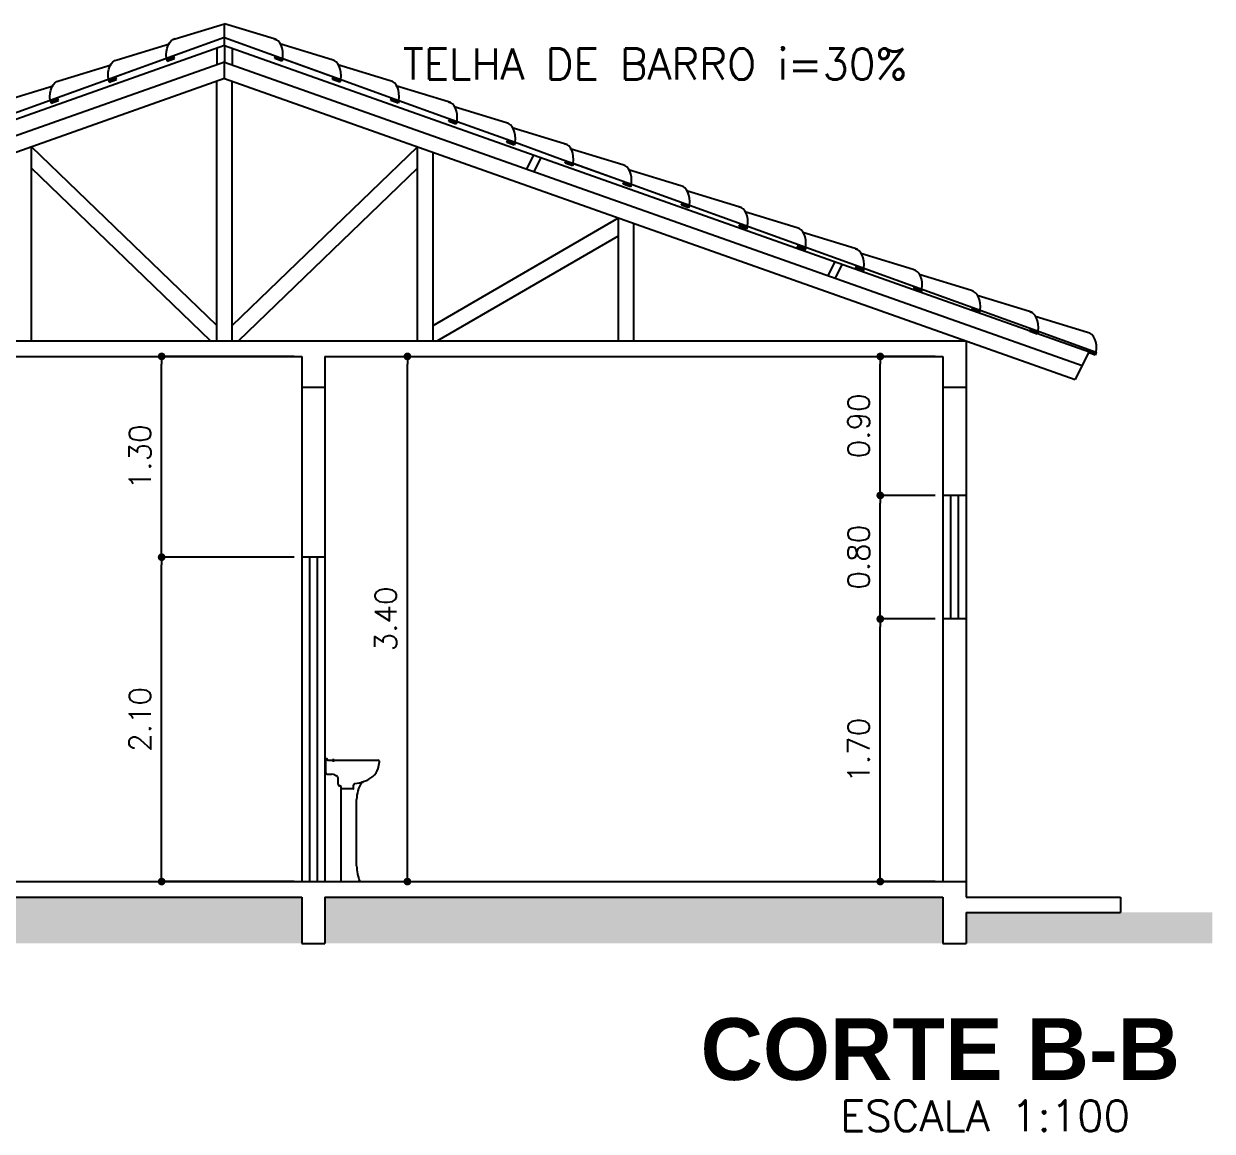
# Model space of a CAD drawing. Extents: x -410.3 to -320, y 119.3 to 190.5.
# Drawn here: x -327.65 to -319.95, y 126.38 to 133.55 of the extents above; entities that cross this region are included whole.
import ezdxf
from ezdxf.enums import TextEntityAlignment as Align

# ---------------------------------------------------------------- set-up
doc = ezdxf.new("R2010")
doc.units = 0
doc.header["$MEASUREMENT"] = 0
doc.layers.get('DEFPOINTS').update_dxf_attribs({"linetype": 'CONTINUOUS'})
for name, color, linetype in [('ACESSÓRIO', 2, 'CONTINUOUS'), ('ALVENARIA', 7, 'CONTINUOUS'), ('COBERTURA', 6, 'CONTINUOUS'), ('COTA', 1, 'CONTINUOUS'), ('HATCH', 30, 'CONTINUOUS'), ('JAPOR', 142, 'CONTINUOUS'), ('TEXTO2', 40, 'CONTINUOUS'), ('TEXTO5', 5, 'CONTINUOUS')]:
    doc.layers.add(name, color=color, linetype=linetype)
doc.styles.add('SANSSERIFBOLD', font='sasb____.pfb')
doc.styles.add('SIMPLEX', font='SIMPLEX.SHX')
doc.dimstyles.new('DIM75', dxfattribs={"dimtxt": 0.14, "dimasz": 0.05, "dimexe": 0.02, "dimexo": 0.05, "dimgap": 0.07, "dimtad": 1, "dimzin": 0, "dimdsep": 46, "dimtxsty": 'SIMPLEX', "dimblk1": 'DOT', "dimblk2": 'DOT', "dimsah": 1, "dimcen": 0.09, "dimadec": 0, "dimazin": 0, "dimtfac": 1, "dimtix": 1, "dimtofl": 0, "dimtmove": 2, "dimatfit": 3, "dimldrblk": 'DOT', "dimfxl": 1, "dimtolj": 1, "dimtzin": 0, "dimarcsym": 0})

# ---------------------------------------------------------------- blocks, each defined once
blk = doc.blocks.new('DOT')
at = {"layer": 'ALVENARIA', "color": 0, "linetype": 'ByBlock'}
blk.add_line((-0.5, 0), (-1, 0), dxfattribs=at)
at = {"layer": 'ALVENARIA', "color": 0, "linetype": 'ByBlock', "const_width": 0.5}
blk.add_lwpolyline([(-0.25, 0, 1), (0.25, 0, 1)], format="xyb", close=True, dxfattribs=at)
blk = doc.blocks.new('*D339')
at = {"layer": 'COTA', "color": 0, "linetype": 'ByBlock', "lineweight": -2}
for p, q in [((-325.8964, 130.0998), (-326.7738, 130.0998)), ((-326.7538, 128.0498), (-326.7538, 130.0498)), ((-325.8964, 127.9998), (-326.7738, 127.9998))]:
    blk.add_line(p, q, dxfattribs=at)
at = {"layer": 'DEFPOINTS', "color": 0, "linetype": 'ByBlock'}
for p in [(-326.7538, 130.0998), (-325.8464, 130.0998), (-325.8464, 127.9998)]:
    blk.add_point(p, dxfattribs=at)
at = {"layer": 'COTA', "color": 0, "linetype": 'ByBlock', "lineweight": -2, "xscale": 0.05, "yscale": 0.05, "zscale": 0.05}
for p, rotation in [((-326.7538, 130.0998), 90), ((-326.7538, 127.9998), 270)]:
    blk.add_blockref('DOT', p, dxfattribs=dict(at, rotation=rotation))
at = {"layer": 'COTA', "color": 0, "linetype": 'ByBlock', "insert": (-326.8938, 129.0498), "char_height": 0.14, "attachment_point": 5, "rotation": 90, "style": 'SIMPLEX'}
blk.add_mtext('\\A1;2.10', dxfattribs=at)
blk = doc.blocks.new('*D340')
at = {"layer": 'COTA', "color": 0, "linetype": 'ByBlock', "lineweight": -2}
for p, q in [((-325.8964, 131.3998), (-326.7738, 131.3998)), ((-326.7538, 130.1498), (-326.7538, 131.3498)), ((-325.8964, 130.0998), (-326.7738, 130.0998))]:
    blk.add_line(p, q, dxfattribs=at)
at = {"layer": 'DEFPOINTS', "color": 0, "linetype": 'ByBlock'}
for p in [(-326.7538, 131.3998), (-325.8464, 131.3998), (-325.8464, 130.0998)]:
    blk.add_point(p, dxfattribs=at)
at = {"layer": 'COTA', "color": 0, "linetype": 'ByBlock', "lineweight": -2, "xscale": 0.05, "yscale": 0.05, "zscale": 0.05}
for p, rotation in [((-326.7538, 131.3998), 90), ((-326.7538, 130.0998), 270)]:
    blk.add_blockref('DOT', p, dxfattribs=dict(at, rotation=rotation))
at = {"layer": 'COTA', "color": 0, "linetype": 'ByBlock', "insert": (-326.8938, 130.7498), "char_height": 0.14, "attachment_point": 5, "rotation": 90, "style": 'SIMPLEX'}
blk.add_mtext('\\A1;1.30', dxfattribs=at)
blk = doc.blocks.new('*D341')
at = {"layer": 'COTA', "color": 0, "linetype": 'ByBlock', "lineweight": -2}
for p, q in [((-321.7464, 129.6998), (-322.1215, 129.6998)), ((-322.1015, 128.0498), (-322.1015, 129.6498)), ((-321.7464, 127.9998), (-322.1215, 127.9998))]:
    blk.add_line(p, q, dxfattribs=at)
at = {"layer": 'DEFPOINTS', "color": 0, "linetype": 'ByBlock'}
for p in [(-322.1015, 129.6998), (-321.6964, 129.6998), (-321.6964, 127.9998)]:
    blk.add_point(p, dxfattribs=at)
at = {"layer": 'COTA', "color": 0, "linetype": 'ByBlock', "lineweight": -2, "xscale": 0.05, "yscale": 0.05, "zscale": 0.05}
for p, rotation in [((-322.1015, 129.6998), 90), ((-322.1015, 127.9998), 270)]:
    blk.add_blockref('DOT', p, dxfattribs=dict(at, rotation=rotation))
at = {"layer": 'COTA', "color": 0, "linetype": 'ByBlock', "insert": (-322.2415, 128.8498), "char_height": 0.14, "attachment_point": 5, "rotation": 90, "style": 'SIMPLEX'}
blk.add_mtext('\\A1;1.70', dxfattribs=at)
blk = doc.blocks.new('*D342')
at = {"layer": 'COTA', "color": 0, "linetype": 'ByBlock', "lineweight": -2}
for p, q in [((-321.7464, 130.4998), (-322.1215, 130.4998)), ((-322.1015, 129.7498), (-322.1015, 130.4498)), ((-321.7464, 129.6998), (-322.1215, 129.6998))]:
    blk.add_line(p, q, dxfattribs=at)
at = {"layer": 'DEFPOINTS', "color": 0, "linetype": 'ByBlock'}
for p in [(-322.1015, 130.4998), (-321.6964, 130.4998), (-321.6964, 129.6998)]:
    blk.add_point(p, dxfattribs=at)
at = {"layer": 'COTA', "color": 0, "linetype": 'ByBlock', "lineweight": -2, "xscale": 0.05, "yscale": 0.05, "zscale": 0.05}
for p, rotation in [((-322.1015, 130.4998), 90), ((-322.1015, 129.6998), 270)]:
    blk.add_blockref('DOT', p, dxfattribs=dict(at, rotation=rotation))
at = {"layer": 'COTA', "color": 0, "linetype": 'ByBlock', "insert": (-322.2415, 130.0998), "char_height": 0.14, "attachment_point": 5, "rotation": 90, "style": 'SIMPLEX'}
blk.add_mtext('\\A1;0.80', dxfattribs=at)
blk = doc.blocks.new('*D343')
at = {"layer": 'COTA', "color": 0, "linetype": 'ByBlock', "lineweight": -2}
for p, q in [((-321.7464, 131.3998), (-322.1215, 131.3998)), ((-322.1015, 130.5498), (-322.1015, 131.3498)), ((-321.7464, 130.4998), (-322.1215, 130.4998))]:
    blk.add_line(p, q, dxfattribs=at)
at = {"layer": 'DEFPOINTS', "color": 0, "linetype": 'ByBlock'}
for p in [(-322.1015, 131.3998), (-321.6964, 131.3998), (-321.6964, 130.4998)]:
    blk.add_point(p, dxfattribs=at)
at = {"layer": 'COTA', "color": 0, "linetype": 'ByBlock', "lineweight": -2, "xscale": 0.05, "yscale": 0.05, "zscale": 0.05}
for p, rotation in [((-322.1015, 131.3998), 90), ((-322.1015, 130.4998), 270)]:
    blk.add_blockref('DOT', p, dxfattribs=dict(at, rotation=rotation))
at = {"layer": 'COTA', "color": 0, "linetype": 'ByBlock', "insert": (-322.2415, 130.9498), "char_height": 0.14, "attachment_point": 5, "rotation": 90, "style": 'SIMPLEX'}
blk.add_mtext('\\A1;0.90', dxfattribs=at)
blk = doc.blocks.new('*D344')
at = {"layer": 'COTA', "color": 0, "linetype": 'ByBlock', "lineweight": -2}
for p, q in [((-325.6464, 131.3998), (-325.1427, 131.3998)), ((-325.1627, 128.0498), (-325.1627, 131.3498)), ((-325.6464, 127.9998), (-325.1427, 127.9998))]:
    blk.add_line(p, q, dxfattribs=at)
at = {"layer": 'DEFPOINTS', "color": 0, "linetype": 'ByBlock'}
for p in [(-325.6964, 131.3998), (-325.1627, 131.3998), (-325.6964, 127.9998)]:
    blk.add_point(p, dxfattribs=at)
at = {"layer": 'COTA', "color": 0, "linetype": 'ByBlock', "lineweight": -2, "xscale": 0.05, "yscale": 0.05, "zscale": 0.05}
for p, rotation in [((-325.1627, 131.3998), 90), ((-325.1627, 127.9998), 270)]:
    blk.add_blockref('DOT', p, dxfattribs=dict(at, rotation=rotation))
at = {"layer": 'COTA', "color": 0, "linetype": 'ByBlock', "insert": (-325.3027, 129.6998), "char_height": 0.14, "attachment_point": 5, "rotation": 90, "style": 'SIMPLEX'}
blk.add_mtext('\\A1;3.40', dxfattribs=at)

msp = doc.modelspace()

# ---------------------------------------------------------------- hatches: boundary and pattern name
at = {"layer": 'HATCH', "linetype": 'ByBlock'}
h = msp.add_hatch(dxfattribs=at)
h.set_pattern_fill('EARTH', color=256, scale=0.8, angle=30, style=0)
h.set_pattern_definition([(30, (6.4805, -2.57352), (0.07320508, 0.27320508), [0.2, -0.2]), (30, (6.443, -2.50857), (0.07320508, 0.27320508), [0.2, -0.2]), (30, (6.4055, -2.44362), (0.07320508, 0.27320508), [0.2, -0.2]), (120, (6.41464, -2.40947), (-0.27320508, 0.07320508), [0.2, -0.2]), (120, (6.4796, -2.37197), (-0.27320508, 0.07320508), [0.2, -0.2]), (120, (6.54455, -2.33447), (-0.27320508, 0.07320508), [0.2, -0.2])])
h.paths.add_polyline_path([(-331.1464, 127.7998), (-332.1464, 127.7998), (-334.1464, 127.7998), (-335.4603, 127.7998), (-335.4603, 127.5998), (-331.1464, 127.5998)])
h.paths.add_polyline_path([(-327.9964, 127.8998), (-330.9964, 127.8998), (-330.9964, 127.5998), (-327.9964, 127.5998)])
h.paths.add_polyline_path([(-325.8464, 127.8998), (-327.8464, 127.8998), (-327.8464, 127.5998), (-325.8464, 127.5998)])
h.paths.add_polyline_path([(-321.6964, 127.8998), (-325.6964, 127.8998), (-325.6964, 127.5998), (-321.6964, 127.5998)])
h.paths.add_polyline_path([(-319.9525, 127.7998), (-320.5464, 127.7998), (-321.5464, 127.7998), (-321.5464, 127.5998), (-319.9525, 127.5998)])

# ---------------------------------------------------------------- linework, layer by layer
at = {"layer": 'ACESSÓRIO'}
for p, q in [((-325.6866, 128.7948), (-325.6864, 128.7948)), ((-325.6415, 128.7748), (-325.6415, 128.7948)), ((-325.6915, 128.7048), (-325.6915, 128.7899)), ((-325.6815, 128.7897), (-325.6815, 128.7899)), ((-325.6766, 128.7848), (-325.3512, 128.7848)), ((-325.6815, 128.6948), (-325.6522, 128.6948)), ((-325.6115, 128.6298), (-325.6115, 128.6715)), ((-325.6013, 128.6198), (-325.6015, 128.6198)), ((-325.5915, 128.6018), (-325.5915, 128.61)), ((-325.5915, 127.9998), (-325.5915, 128.5978)), ((-325.5135, 128.5998), (-325.5895, 128.5998)), ((-325.5115, 128.6018), (-325.5115, 128.6247)), ((-325.4915, 128.1013), (-325.4915, 128.531))]:
    msp.add_line(p, q, dxfattribs=at)
for centre, radius, start, end in [((-325.6866, 128.7899), 0.0049, 90, 180), ((-325.6864, 128.7899), 0.0049, 0, 90), ((-325.6766, 128.7897), 0.0049, 180, 270), ((-325.4568, 128.7653), 0.1101, 309.69664, 342.16491), ((-325.5824, 128.8002), 0.2403, 343.41771, 353.94442), ((-325.3512, 128.7768), 0.008, 346.04199, 90), ((-325.6815, 128.7048), 0.01, 180, 270), ((-325.66, 128.6242), 0.071, 50.89153, 83.75756), ((-325.6215, 128.6715), 0.01, 0, 50.89153), ((-325.5362, 128.9109), 0.2784, 276.76837, 289.83567), ((-325.4597, 128.6412), 0.002, 325.31677, 105.83947), ((-325.4527, 128.6464), 0.004, 211.28965, 3.77686), ((-325.5004, 128.8158), 0.1768, 289.36786, 310.09917), ((-325.6015, 128.6298), 0.01, 180, 270), ((-325.6013, 128.61), 0.0098, 0, 90), ((-325.5895, 128.6018), 0.002, 180, 270), ((-325.5895, 128.5978), 0.002, 90, 180), ((-325.5135, 128.6018), 0.002, 270, 0), ((-325.5015, 128.6247), 0.01, 101.25054, 180), ((-325.3034, 128.533), 0.1881, 145.31677, 180.61184), ((-325.2293, 128.1013), 0.2622, 180, 202.33129)]:
    msp.add_arc(centre, radius, start, end, dxfattribs=at)
msp.add_point((-325.6915, 128.7848), dxfattribs=at)
at = {"layer": 'ALVENARIA', "linetype": 'ByBlock'}
for p, q in [((-331.1464, 131.4998), (-321.5464, 131.4998)), ((-327.8464, 131.3998), (-325.8464, 131.3998)), ((-325.6964, 131.3998), (-321.6964, 131.3998)), ((-325.8464, 131.1998), (-325.6964, 131.1998)), ((-321.6964, 131.1998), (-321.5464, 131.1998)), ((-321.5464, 130.4998), (-321.6964, 130.4998)), ((-325.6964, 130.0998), (-325.8464, 130.0998)), ((-321.5464, 129.6998), (-321.6964, 129.6998)), ((-331.1464, 127.9998), (-321.5464, 127.9998)), ((-327.8464, 127.8998), (-325.8464, 127.8998)), ((-325.6964, 127.8998), (-321.6964, 127.8998)), ((-321.5464, 127.8998), (-320.5464, 127.8998)), ((-321.5464, 127.7998), (-321.5464, 127.5998)), ((-321.5464, 127.7998), (-320.5464, 127.7998)), ((-325.8464, 127.5998), (-325.6964, 127.5998)), ((-321.6964, 127.5998), (-321.5464, 127.5998))]:
    msp.add_line(p, q, dxfattribs=at)
at = {"layer": 'ALVENARIA'}
for p, q in [((-321.5464, 131.4998), (-321.5464, 130.4998)), ((-325.8464, 131.3998), (-325.8464, 130.0998)), ((-325.6964, 131.3998), (-325.6964, 130.0998)), ((-321.6964, 131.3998), (-321.6964, 130.4998)), ((-321.6964, 129.6998), (-321.6964, 127.9998)), ((-321.5464, 129.6998), (-321.5464, 127.8998)), ((-325.8464, 127.8998), (-325.8464, 127.5998)), ((-325.6964, 127.8998), (-325.6964, 127.5998)), ((-321.6964, 127.8998), (-321.6964, 127.5998)), ((-320.5464, 127.8998), (-320.5464, 127.7998))]:
    msp.add_line(p, q, dxfattribs=at)
at = {"layer": 'COBERTURA', "linetype": 'ByBlock'}
for p, q in [((-326.6663, 133.4557), (-326.3464, 133.5535)), ((-326.0264, 133.4557), (-326.3464, 133.5535)), ((-326.3464, 133.4119), (-326.3464, 133.5535)), ((-326.3464, 133.4119), (-326.3464, 133.5535)), ((-326.3464, 133.4119), (-326.3464, 133.5535)), ((-326.3464, 133.4119), (-326.3464, 133.5535)), ((-326.3464, 133.4119), (-331.9464, 131.4286)), ((-327.0426, 133.3199), (-326.7034, 133.4235)), ((-326.6675, 133.4554), (-326.6823, 133.45)), ((-326.3464, 133.465), (-326.6335, 133.3613)), ((-326.3464, 133.465), (-326.0592, 133.3613)), ((-326.3464, 133.4119), (-320.7464, 131.4286)), ((-326.3464, 133.4119), (-326.3464, 133.3059)), ((-326.3464, 133.4119), (-326.3464, 133.3059)), ((-326.0253, 133.4554), (-326.0104, 133.45)), ((-325.6502, 133.3199), (-325.9893, 133.4235)), ((-326.6335, 133.3613), (-327.0988, 133.1933)), ((-326.6707, 133.3293), (-326.6775, 133.3481)), ((-326.3964, 133.3942), (-326.3964, 133.2881)), ((-326.3964, 133.3942), (-326.3964, 133.2881)), ((-326.2964, 133.3942), (-326.2964, 133.2881)), ((-326.2964, 133.3942), (-326.2964, 133.2881)), ((-326.0592, 133.3613), (-325.5939, 133.1933)), ((-326.022, 133.3293), (-326.0152, 133.3481)), ((-326.3464, 133.3059), (-331.8973, 131.3399)), ((-327.4188, 133.1841), (-327.0797, 133.2877)), ((-326.7226, 133.3292), (-327.0098, 133.2255)), ((-326.7245, 133.331), (-326.7177, 133.3122)), ((-326.7177, 133.3122), (-326.6707, 133.3293)), ((-326.3464, 133.3059), (-320.7954, 131.3399)), ((-326.3464, 133.1998), (-326.3464, 133.3059)), ((-326.3464, 133.1998), (-326.3464, 133.3059)), ((-325.975, 133.3122), (-326.022, 133.3293)), ((-325.9682, 133.331), (-325.975, 133.3122)), ((-325.9701, 133.3292), (-325.683, 133.2255)), ((-325.2739, 133.1841), (-325.6131, 133.2877)), ((-326.3464, 133.1998), (-331.8524, 131.2497)), ((-327.0098, 133.2255), (-327.4751, 133.0575)), ((-327.0997, 133.195), (-327.0929, 133.1762)), ((-327.0929, 133.1762), (-327.0459, 133.1932)), ((-327.0459, 133.1932), (-327.0527, 133.212)), ((-326.3964, 131.4998), (-326.3964, 133.1821)), ((-326.3964, 131.4998), (-326.3964, 133.1821)), ((-326.3464, 133.1998), (-320.8403, 131.2497)), ((-326.2964, 131.4998), (-326.2964, 133.1821)), ((-326.2964, 131.4998), (-326.2964, 133.1821)), ((-325.683, 133.2255), (-325.2177, 133.0575)), ((-325.6469, 133.1932), (-325.6401, 133.212)), ((-325.5999, 133.1762), (-325.6469, 133.1932)), ((-325.5931, 133.195), (-325.5999, 133.1762)), ((-327.795, 133.0483), (-327.4559, 133.1519)), ((-324.8977, 133.0483), (-325.2368, 133.1519)), ((-327.4751, 133.0575), (-327.7622, 132.9539)), ((-327.4762, 133.0591), (-327.4694, 133.0403)), ((-327.4694, 133.0403), (-327.4224, 133.0573)), ((-327.4224, 133.0573), (-327.4292, 133.0761)), ((-325.2703, 133.0573), (-325.2635, 133.0761)), ((-325.2233, 133.0403), (-325.2703, 133.0573)), ((-325.2165, 133.0591), (-325.2233, 133.0403)), ((-325.2177, 133.0575), (-324.9305, 132.9539)), ((-324.8966, 133.0479), (-324.8817, 133.0426)), ((-324.9305, 132.9539), (-324.4652, 132.7859)), ((-324.5215, 132.9124), (-324.8606, 133.016)), ((-324.8953, 132.9199), (-324.8884, 132.9387)), ((-324.8483, 132.9029), (-324.8953, 132.9199)), ((-324.8414, 132.9217), (-324.8483, 132.9029)), ((-324.1452, 132.7766), (-324.4844, 132.8802)), ((-324.519, 132.7841), (-324.5122, 132.8029)), ((-327.5964, 131.4998), (-327.5964, 132.7571)), ((-326.3964, 131.5998), (-327.5964, 132.7571)), ((-327.5964, 131.4998), (-327.5964, 132.7571)), ((-326.3964, 131.5998), (-327.5964, 132.7571)), ((-326.2964, 131.5998), (-325.0964, 132.7571)), ((-325.0964, 131.4998), (-325.0964, 132.7571)), ((-324.9964, 131.4998), (-324.9964, 132.7216)), ((-324.472, 132.7671), (-324.519, 132.7841)), ((-324.4652, 132.7859), (-324.472, 132.7671)), ((-324.4652, 132.7859), (-324.178, 132.6822)), ((-324.1441, 132.7763), (-324.1293, 132.7709)), ((-323.769, 132.6408), (-324.1081, 132.7444)), ((-324.3464, 132.7036), (-324.3917, 132.6136)), ((-324.3017, 132.6811), (-324.3464, 132.5924)), ((-324.178, 132.6822), (-323.7127, 132.5142)), ((-324.1409, 132.6502), (-324.1341, 132.669)), ((-324.0939, 132.6331), (-324.1409, 132.6502)), ((-324.0871, 132.6519), (-324.0939, 132.6331)), ((-324.089, 132.6501), (-323.8018, 132.5464)), ((-326.4367, 131.4998), (-327.5964, 132.6181)), ((-326.4367, 131.4998), (-327.5964, 132.6181)), ((-326.256, 131.4998), (-325.0964, 132.6181)), ((-323.3928, 132.505), (-323.7319, 132.6086)), ((-323.8018, 132.5464), (-323.3365, 132.3784)), ((-323.7657, 132.5141), (-323.7589, 132.5329)), ((-323.7187, 132.497), (-323.7657, 132.5141)), ((-323.7119, 132.5158), (-323.7187, 132.497)), ((-324.9964, 131.5998), (-323.7964, 132.2966)), ((-323.7964, 131.4998), (-323.7964, 132.2966)), ((-323.6964, 131.4998), (-323.6964, 132.2612)), ((-324.9694, 131.4998), (-323.7964, 132.181)), ((-322.3964, 132.013), (-322.4417, 131.923)), ((-322.3517, 131.9905), (-322.3964, 131.9018)), ((-320.7532, 131.4248), (-320.8403, 131.2497))]:
    msp.add_line(p, q, dxfattribs=at)
at = {"layer": 'COBERTURA'}
for p, q in [((-323.0165, 132.3692), (-323.3557, 132.4728)), ((-323.3892, 132.3782), (-323.3823, 132.397)), ((-323.3422, 132.3612), (-323.3892, 132.3782)), ((-323.3353, 132.38), (-323.3422, 132.3612)), ((-323.3365, 132.3784), (-323.0493, 132.2747)), ((-323.0154, 132.3688), (-323.0006, 132.3634)), ((-322.6403, 132.2333), (-322.9794, 132.3369)), ((-323.0493, 132.2747), (-322.584, 132.1068)), ((-323.0141, 132.2408), (-323.0073, 132.2596)), ((-322.9671, 132.2238), (-323.0141, 132.2408)), ((-322.9603, 132.2426), (-322.9671, 132.2238)), ((-322.2641, 132.0975), (-322.6032, 132.2011)), ((-322.6378, 132.105), (-322.631, 132.1238)), ((-322.5908, 132.088), (-322.6378, 132.105)), ((-322.584, 132.1068), (-322.5908, 132.088)), ((-322.584, 132.1068), (-322.2969, 132.0031)), ((-322.2629, 132.0972), (-322.2481, 132.0918)), ((-321.8878, 131.9617), (-322.227, 132.0653)), ((-322.2969, 132.0031), (-321.8316, 131.8351)), ((-322.2597, 131.9711), (-322.2529, 131.9899)), ((-322.2127, 131.954), (-322.2597, 131.9711)), ((-322.2059, 131.9728), (-322.2127, 131.954)), ((-322.2078, 131.9709), (-321.9206, 131.8673)), ((-321.5116, 131.8259), (-321.8507, 131.9295)), ((-321.9206, 131.8673), (-321.4553, 131.6993)), ((-321.8845, 131.835), (-321.8777, 131.8538)), ((-321.8375, 131.8179), (-321.8845, 131.835)), ((-321.8307, 131.8367), (-321.8375, 131.8179)), ((-321.1354, 131.69), (-321.4745, 131.7936)), ((-321.508, 131.6991), (-321.5012, 131.7179)), ((-321.461, 131.6821), (-321.508, 131.6991)), ((-321.4542, 131.7009), (-321.461, 131.6821)), ((-321.4553, 131.6993), (-321.1682, 131.5956)), ((-321.1342, 131.6897), (-321.1194, 131.6843)), ((-320.7591, 131.5542), (-321.0983, 131.6578)), ((-321.1682, 131.5956), (-320.7029, 131.4277)), ((-321.1329, 131.5617), (-321.1261, 131.5805)), ((-321.0859, 131.5447), (-321.1329, 131.5617)), ((-321.0791, 131.5635), (-321.0859, 131.5447)), ((-320.7567, 131.4259), (-320.7499, 131.4447)), ((-320.7097, 131.4088), (-320.7567, 131.4259)), ((-320.7029, 131.4277), (-320.7097, 131.4088))]:
    msp.add_line(p, q, dxfattribs=at)
at = {"layer": 'COBERTURA', "linetype": 'ByBlock', "extrusion": (0, 0, -1)}
for centre in [(-326.648, 133.3371), (-327.0242, 133.2015), (-327.4005, 133.0655)]:
    msp.add_ellipse(centre, major_axis=(-0.0174, 0.1187), ratio=0.625, start_param=-1.547444, end_param=-0.012192, dxfattribs=at)
at = {"layer": 'COBERTURA', "linetype": 'ByBlock'}
for centre, start_param in [((-326.0447, 133.3371), -1.547444), ((-325.6685, 133.2015), -1.547444), ((-325.2923, 133.0655), -1.547444), ((-324.916, 132.9297), -1.547444), ((-324.5398, 132.7939), -1.54623), ((-324.1636, 132.658), -1.547444), ((-323.7873, 132.5224), -1.547444)]:
    msp.add_ellipse(centre, major_axis=(0.0174, 0.1187), ratio=0.625, start_param=start_param, end_param=-0.012192, dxfattribs=at)
at = {"layer": 'COBERTURA'}
for centre, start_param in [((-323.4111, 132.3864), -1.547444), ((-323.0349, 132.2506), -1.547444), ((-322.6586, 132.1147), -1.54623), ((-322.2824, 131.9789), -1.547444), ((-321.9061, 131.8432), -1.547444), ((-321.5299, 131.7073), -1.547444), ((-321.1537, 131.5715), -1.547444), ((-320.7775, 131.4356), -1.54623)]:
    msp.add_ellipse(centre, major_axis=(0.0174, 0.1187), ratio=0.625, start_param=start_param, end_param=-0.012192, dxfattribs=at)
at = {"layer": 'COBERTURA', "linetype": 'ByBlock'}
for points in [[(-326.6775, 133.348), (-326.6707, 133.3293), (-326.7245, 133.331), (-326.7177, 133.3122)], [(-326.0153, 133.348), (-326.022, 133.3293), (-325.9682, 133.331), (-325.975, 133.3122)], [(-327.0527, 133.2119), (-327.0459, 133.1932), (-327.0997, 133.1949), (-327.0929, 133.1762)], [(-325.6401, 133.2119), (-325.6469, 133.1932), (-325.5931, 133.1949), (-325.5999, 133.1762)], [(-327.4292, 133.0761), (-327.4224, 133.0573), (-327.4762, 133.059), (-327.4694, 133.0403)], [(-325.2635, 133.0761), (-325.2703, 133.0573), (-325.2165, 133.059), (-325.2233, 133.0403)], [(-324.8885, 132.9387), (-324.8953, 132.9199), (-324.8415, 132.9216), (-324.8483, 132.9029)], [(-324.5122, 132.8029), (-324.519, 132.7841), (-324.4652, 132.7858), (-324.472, 132.7671)], [(-324.1341, 132.6689), (-324.1409, 132.6502), (-324.0871, 132.6519), (-324.0939, 132.6331)], [(-323.7589, 132.5328), (-323.7657, 132.5141), (-323.7119, 132.5158), (-323.7187, 132.497)]]:
    msp.add_solid(points, dxfattribs=at)
at = {"layer": 'COBERTURA'}
for points in [[(-323.3824, 132.397), (-323.3892, 132.3782), (-323.3354, 132.3799), (-323.3422, 132.3612)], [(-323.0073, 132.2596), (-323.0141, 132.2408), (-322.9603, 132.2425), (-322.9671, 132.2238)], [(-322.6311, 132.1237), (-322.6378, 132.105), (-322.5841, 132.1067), (-322.5908, 132.088)], [(-322.2529, 131.9898), (-322.2597, 131.9711), (-322.2059, 131.9728), (-322.2127, 131.954)], [(-321.8777, 131.8537), (-321.8845, 131.835), (-321.8307, 131.8367), (-321.8375, 131.8179)], [(-321.5012, 131.7178), (-321.508, 131.6991), (-321.4542, 131.7008), (-321.461, 131.6821)], [(-321.1261, 131.5805), (-321.1329, 131.5617), (-321.0791, 131.5634), (-321.0859, 131.5447)], [(-320.7499, 131.4446), (-320.7567, 131.4259), (-320.7029, 131.4276), (-320.7097, 131.4088)]]:
    msp.add_solid(points, dxfattribs=at)
at = {"layer": 'JAPOR', "linetype": 'ByBlock'}
for p, q in [((-321.6964, 130.4998), (-321.6964, 129.6998)), ((-321.6464, 130.4998), (-321.6464, 129.6998)), ((-321.5964, 130.4998), (-321.5964, 129.6998)), ((-321.5464, 130.4998), (-321.5464, 129.6998)), ((-325.8464, 130.0998), (-325.8464, 127.9998)), ((-325.7964, 130.0998), (-325.7964, 127.9998)), ((-325.7464, 130.0998), (-325.7464, 127.9998)), ((-325.6964, 130.0998), (-325.6964, 127.9998))]:
    msp.add_line(p, q, dxfattribs=at)

# ---------------------------------------------------------------- texts
at = {"layer": 'TEXTO2', "style": 'SIMPLEX'}
for s, p in [('TELHA DE BARRO i=30%', (-325.1933, 133.1923)), ('ESCALA 1:100', (-322.3614, 126.3833))]:
    msp.add_text(s, height=0.2, dxfattribs=at).set_placement(p)
at = {"layer": 'TEXTO5', "color": 5, "style": 'SANSSERIFBOLD'}
msp.add_text('CORTE B-B', height=0.4, dxfattribs=at).set_placement((-321.7129, 126.7151), align=Align.CENTER)

# ---------------------------------------------------------------- dimensions: what is measured, and where the dimension line sits
at = {"layer": 'COTA', "linetype": 'ByBlock'}
for base, p1, p2, picture, middle in [((-326.7538, 131.3998), (-325.8464, 130.0998), (-325.8464, 131.3998), '*D340', (-326.8938, 130.7498)), ((-325.1627, 131.3998), (-325.6964, 127.9998), (-325.6964, 131.3998), '*D344', (-325.3027, 129.6998)), ((-322.1015, 131.3998), (-321.6964, 130.4998), (-321.6964, 131.3998), '*D343', (-322.2415, 130.9498)), ((-322.1015, 130.4998), (-321.6964, 129.6998), (-321.6964, 130.4998), '*D342', (-322.2415, 130.0998)), ((-326.7538, 130.0998), (-325.8464, 127.9998), (-325.8464, 130.0998), '*D339', (-326.8938, 129.0498)), ((-322.1015, 129.6998), (-321.6964, 127.9998), (-321.6964, 129.6998), '*D341', (-322.2415, 128.8498))]:
    dim = msp.add_linear_dim(base=base, p1=p1, p2=p2, angle=90, dimstyle='DIM75', dxfattribs=at)
    dim.commit()
    dim.dimension.update_dxf_attribs({"geometry": picture, "text_midpoint": middle})

doc.saveas('drawing.dxf')
